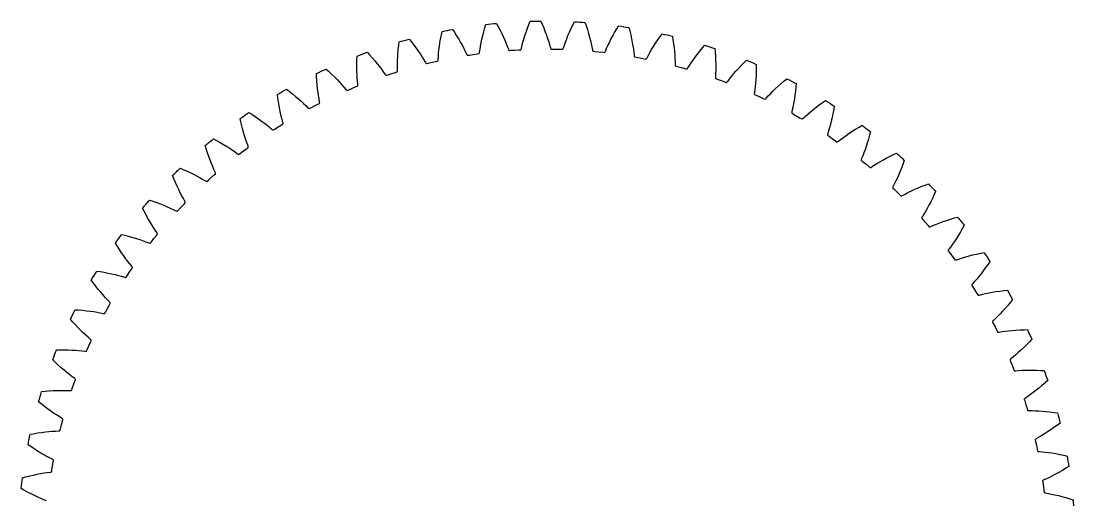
# Model space of a CAD drawing. Extents: x 12.3 to 98, y 54.1 to 139.9.
# Drawn here: x 12.5 to 97.9, y 101 to 139.9 of the extents above; entities that cross this region are included whole.
import ezdxf

# ---------------------------------------------------------------- set-up
doc = ezdxf.new("R2010")
doc.units = 0
doc.layers.get('0').update_dxf_attribs({"linetype": 'CONTINUOUS'})

msp = doc.modelspace()

# ---------------------------------------------------------------- linework, layer by layer
at = {"color": 7}
for points in [[(47.532249, 139.247982), (47.684077, 139.018811), (47.865962, 138.732853), (48.033942, 138.456104), (48.18702, 138.191558), (48.325773, 137.939756), (48.45202, 137.698845), (48.565521, 137.470729), (48.669501, 137.250142), (48.69896, 137.197142), (48.727427, 137.162972), (48.741041, 137.152922), (48.754115, 137.147522), (48.766551, 137.146821), (48.897219, 137.167521), (49.213741, 137.215391), (49.53059, 137.261051), (49.661664, 137.279001), (49.673366, 137.283301), (49.684331, 137.292201), (49.69446, 137.305761), (49.711836, 137.346701), (49.724718, 137.405961), (49.760503, 137.647186), (49.803227, 137.898371), (49.854455, 138.16549), (49.914507, 138.446649), (49.984589, 138.744148), (50.065411, 139.057638), (50.156882, 139.383961), (50.235992, 139.647234)], [(51.091075, 139.737104), (51.223194, 139.496032), (51.380513, 139.195858), (51.524746, 138.906022), (51.65515, 138.629595), (51.772346, 138.367066), (51.877992, 138.116435), (51.972007, 137.879621), (52.057164, 137.651108), (52.082085, 137.595818), (52.107593, 137.559388), (52.120318, 137.548238), (52.132897, 137.541838), (52.14523, 137.540138), (52.277171, 137.549838), (52.596589, 137.571058), (52.916148, 137.590038), (53.048264, 137.596938), (53.060282, 137.600238), (53.071955, 137.608238), (53.083182, 137.620898), (53.103923, 137.660238), (53.121718, 137.718208), (53.177563, 137.955592), (53.241156, 138.202322), (53.314556, 138.464217), (53.397924, 138.739365), (53.492654, 139.029957), (53.599424, 139.335584), (53.71788, 139.653108), (53.818743, 139.908838)], [(54.678348, 139.926848), (54.789831, 139.675566), (54.92148, 139.363281), (55.040955, 139.062393), (55.147771, 138.776023), (55.242588, 138.504608), (55.32689, 138.246016), (55.40076, 138.002165), (55.466496, 137.767328), (55.486703, 137.710148), (55.509073, 137.671708), (55.520821, 137.659528), (55.532817, 137.652028), (55.544962, 137.649228), (55.677252, 137.647828), (55.997325, 137.642228), (56.317351, 137.634428), (56.449583, 137.630228), (56.461833, 137.632528), (56.474132, 137.639528), (56.486379, 137.651208), (56.510339, 137.688678), (56.532923, 137.744958), (56.608436, 137.976837), (56.692452, 138.21738), (56.78751, 138.472215), (56.893609, 138.739422), (57.012323, 139.021068), (57.144293, 139.316689), (57.288904, 139.623187), (57.410812, 139.86958)], [(58.268908, 139.81559), (58.358974, 139.555861), (58.46403, 139.233655), (58.557908, 138.923825), (58.640387, 138.629521), (58.71216, 138.351124), (58.774529, 138.086384), (58.827734, 137.837207), (58.873589, 137.597693), (58.888941, 137.539023), (58.908016, 137.498853), (58.918703, 137.485733), (58.930032, 137.477333), (58.941903, 137.473533), (59.073614, 137.461093), (59.392097, 137.428743), (59.710346, 137.394163), (59.841766, 137.378953), (59.854162, 137.380153), (59.867, 137.386053), (59.880181, 137.396663), (59.907192, 137.431993), (59.934406, 137.486183), (60.029057, 137.71093), (60.132906, 137.943599), (60.248955, 138.189586), (60.377041, 138.446977), (60.518906, 138.717701), (60.67515, 139.001243), (60.844901, 139.294566), (60.986999, 139.529893)], [(61.837569, 139.404292), (61.905585, 139.137938), (61.983311, 138.80807), (62.050934, 138.491471), (62.108497, 138.191298), (62.156722, 137.907871), (62.196719, 137.638842), (62.228887, 137.386088), (62.254539, 137.143575), (62.264928, 137.083835), (62.280575, 137.042205), (62.290125, 137.028235), (62.300707, 137.018835), (62.312221, 137.014035), (62.442428, 136.990615), (62.757087, 136.931735), (63.071327, 136.870655), (63.201013, 136.844505), (63.213467, 136.844685), (63.226755, 136.849485), (63.240778, 136.858985), (63.270651, 136.891935), (63.302304, 136.943655), (63.41543, 137.159694), (63.538384, 137.382858), (63.674609, 137.618271), (63.823784, 137.864041), (63.987806, 138.121945), (64.167228, 138.391417), (64.360928, 138.669507), (64.522219, 138.892119)], [(44.026832, 138.462876), (44.197304, 138.247214), (44.402479, 137.977479), (44.593028, 137.715757), (44.767706, 137.464948), (44.927042, 137.22564), (45.073006, 136.996137), (45.205197, 136.778318), (45.32727, 136.567206), (45.361061, 136.516856), (45.392287, 136.485186), (45.406694, 136.476286), (45.420172, 136.471986), (45.432623, 136.472328), (45.5611, 136.503888), (45.872507, 136.578078), (46.184424, 136.650088), (46.313536, 136.678948), (46.32484, 136.684148), (46.33502, 136.693948), (46.34398, 136.708298), (46.35787, 136.750548), (46.36575, 136.810678), (46.381224, 137.054051), (46.40278, 137.307931), (46.431476, 137.5784), (46.46779, 137.863597), (46.512732, 138.165917), (46.567038, 138.48507), (46.630882, 138.817903), (46.687685, 139.086872)], [(65.359296, 138.695785), (65.404786, 138.424673), (65.454636, 138.089458), (65.495526, 137.768312), (65.527766, 137.464375), (65.552106, 137.177907), (65.569446, 136.906474), (65.580356, 136.651914), (65.585656, 136.408105), (65.591056, 136.347705), (65.603166, 136.304915), (65.611566, 136.290195), (65.621366, 136.279975), (65.632436, 136.274275), (65.760227, 136.240035), (66.068856, 136.155025), (66.376882, 136.067865), (66.503925, 136.030955), (66.516355, 136.030091), (66.529995, 136.033791), (66.544765, 136.042091), (66.577295, 136.072421), (66.613165, 136.121321), (66.743971, 136.327137), (66.885167, 136.539229), (67.040614, 136.762418), (67.209831, 136.994844), (67.394858, 137.238118), (67.5962, 137.491632), (67.812491, 137.752538), (67.991844, 137.960872)], [(40.599378, 137.386985), (40.787298, 137.186343), (41.014325, 136.934723), (41.226106, 136.689863), (41.421158, 136.45455), (41.59996, 136.229414), (41.764616, 136.01293), (41.914571, 135.806937), (42.05388, 135.60678), (42.09177, 135.55943), (42.12554, 135.53049), (42.14064, 135.52289), (42.15443, 135.51979), (42.16681, 135.52119), (42.292196, 135.56339), (42.596302, 135.66338), (42.9011, 135.76124), (43.027345, 135.8008), (43.038175, 135.807), (43.047475, 135.81762), (43.055175, 135.83267), (43.065485, 135.87593), (43.068285, 135.93651), (43.063385, 136.180325), (43.063621, 136.435118), (43.069621, 136.70704), (43.081941, 136.994276), (43.101431, 137.299297), (43.128841, 137.621875), (43.164611, 137.958881), (43.198711, 138.231661)], [(68.809556, 137.695182), (68.832196, 137.421215), (68.853826, 137.083005), (68.867706, 136.759562), (68.874406, 136.453992), (68.874689, 136.166492), (68.869289, 135.894559), (68.858859, 135.63998), (68.843709, 135.396586), (68.843989, 135.335946), (68.852489, 135.292286), (68.859589, 135.276916), (68.868489, 135.265916), (68.879049, 135.259316), (69.003526, 135.214506), (69.30396, 135.103971), (69.603612, 134.991336), (69.72712, 134.943916), (69.73943, 134.942016), (69.75334, 134.944516), (69.76875, 134.951516), (69.8037, 134.979016), (69.84354, 135.024736), (69.991109, 135.218884), (70.149558, 135.418417), (70.323135, 135.627816), (70.511208, 135.845267), (70.715943, 136.072205), (70.937792, 136.307982), (71.175156, 136.549875), (71.371314, 136.742471)], [(37.274174, 136.028145), (37.478225, 135.843932), (37.72551, 135.612192), (37.957038, 135.385912), (38.171096, 135.167746), (38.36811, 134.958361), (38.550304, 134.756415), (38.71697, 134.563692), (38.87254, 134.375894), (38.914259, 134.331884), (38.950329, 134.305864), (38.966019, 134.299564), (38.980019, 134.297664), (38.992239, 134.300064), (39.113653, 134.352614), (39.408326, 134.477698), (39.703867, 134.600717), (39.826359, 134.650697), (39.836629, 134.657697), (39.845029, 134.669057), (39.851429, 134.684707), (39.858029, 134.728676), (39.855729, 134.789276), (39.830399, 135.031822), (39.809309, 135.285742), (39.792499, 135.557209), (39.780739, 135.844468), (39.774639, 136.15005), (39.774959, 136.47379), (39.782359, 136.812609), (39.793509, 137.087285)], [(72.163926, 136.409288), (72.163565, 136.134386), (72.156765, 135.795552), (72.143525, 135.472083), (72.124625, 135.167025), (72.100845, 134.880509), (72.072685, 134.609985), (72.040985, 134.357172), (72.005525, 134.115899), (72.000725, 134.055449), (72.005525, 134.011239), (72.011325, 133.995339), (72.019225, 133.983629), (72.029225, 133.976129), (72.149516, 133.921059), (72.439646, 133.785772), (72.728823, 133.648458), (72.847931, 133.590878), (72.860041, 133.587978), (72.874111, 133.589378), (72.890051, 133.595078), (72.927181, 133.619558), (72.970701, 133.661788), (73.133998, 133.842907), (73.308588, 134.028481), (73.499078, 134.222622), (73.704688, 134.423572), (73.927694, 134.632583), (74.168495, 134.848968), (74.425267, 135.07015), (74.636853, 135.245657)], [(34.07427, 134.395835), (34.293019, 134.229343), (34.558829, 134.019107), (34.808479, 133.812994), (35.040043, 133.613506), (35.253886, 133.42134), (35.452339, 133.235347), (35.634548, 133.057246), (35.805286, 132.883125), (35.850536, 132.842755), (35.888656, 132.819845), (35.904816, 132.814845), (35.918926, 132.814076), (35.930896, 132.817476), (36.047488, 132.879996), (36.33066, 133.029299), (36.614871, 133.176617), (36.73275, 133.236677), (36.74235, 133.244577), (36.74975, 133.256607), (36.75485, 133.272737), (36.75775, 133.317117), (36.75045, 133.377317), (36.70491, 133.616893), (36.66265, 133.868158), (36.62318, 134.137266), (36.58743, 134.422534), (36.55578, 134.726532), (36.52901, 135.049164), (36.50808, 135.387418), (36.49621, 135.662063)], [(75.398805, 134.847318), (75.375445, 134.573412), (75.340365, 134.236331), (75.300105, 133.915104), (75.255745, 133.612697), (75.208075, 133.329176), (75.157375, 133.061956), (75.104635, 132.812682), (75.049105, 132.575223), (75.039305, 132.515383), (75.040405, 132.470923), (75.044805, 132.454593), (75.051705, 132.442263), (75.061005, 132.433963), (75.176267, 132.369023), (75.454059, 132.209933), (75.730731, 132.048903), (75.844603, 131.981553), (75.856423, 131.977653), (75.870553, 131.97783), (75.886913, 131.98213), (75.925953, 132.00342), (75.972853, 132.04186), (76.150734, 132.208679), (76.34024, 132.378993), (76.546307, 132.556513), (76.76801, 132.739554), (77.007724, 132.929171), (77.265787, 133.124648), (77.540167, 133.323569), (77.765697, 133.480755)], [(31.022044, 132.501423), (31.253958, 132.353819), (31.536427, 132.166563), (31.802449, 131.982063), (32.049893, 131.802651), (32.279067, 131.629054), (32.492387, 131.460321), (32.688858, 131.298091), (32.873569, 131.138868), (32.922039, 131.102428), (32.961939, 131.082788), (32.978459, 131.079188), (32.992589, 131.079602), (33.004239, 131.084002), (33.11519, 131.156062), (33.384876, 131.328536), (33.655763, 131.49912), (33.768204, 131.56883), (33.777204, 131.57753), (33.783604, 131.590139), (33.787304, 131.606639), (33.786527, 131.651109), (33.774197, 131.710479), (33.708777, 131.945404), (33.645637, 132.192251), (33.583787, 132.457113), (33.524287, 132.73839), (33.467307, 133.038674), (33.413637, 133.357934), (33.364477, 133.693249), (33.329667, 133.965938)], [(78.491645, 133.020054), (78.445445, 132.749062), (78.382285, 132.4161), (78.315285, 132.099367), (78.245785, 131.801733), (78.174565, 131.523195), (78.101685, 131.261156), (78.028265, 131.017169), (77.953055, 130.785189), (77.938245, 130.726389), (77.935645, 130.681999), (77.938645, 130.665359), (77.944545, 130.652499), (77.953145, 130.643499), (78.062568, 130.569139), (78.326073, 130.387362), (78.5883, 130.203745), (78.696137, 130.127105), (78.707587, 130.122205), (78.721687, 130.121205), (78.738347, 130.124105), (78.779037, 130.142055), (78.828987, 130.176435), (79.020204, 130.327784), (79.223297, 130.481644), (79.443495, 130.641298), (79.679737, 130.805145), (79.934477, 130.974038), (80.207992, 131.147236), (80.498055, 131.322499), (80.735947, 131.460262)], [(28.139121, 130.358233), (28.382573, 130.230554), (28.679721, 130.067591), (28.960249, 129.905998), (29.221838, 129.747921), (29.464734, 129.59411), (29.691425, 129.443817), (29.900783, 129.298597), (30.098169, 129.155388), (30.149519, 129.123128), (30.190929, 129.106898), (30.207699, 129.104698), (30.221739, 129.106298), (30.232979, 129.111698), (30.337511, 129.192788), (30.591819, 129.387225), (30.847481, 129.579877), (30.953695, 129.658747), (30.961895, 129.668147), (30.967195, 129.681247), (30.969495, 129.698007), (30.964995, 129.742247), (30.947735, 129.800377), (30.862885, 130.029003), (30.779315, 130.269702), (30.695525, 130.52846), (30.612695, 130.803771), (30.530785, 131.098234), (30.450585, 131.411883), (30.373535, 131.741908), (30.316025, 132.010727)], [(81.420798, 130.940432), (81.352088, 130.674256), (81.261288, 130.347747), (81.168028, 130.037731), (81.073858, 129.746957), (80.979578, 129.475355), (80.885018, 129.220333), (80.791438, 128.983346), (80.697088, 128.758472), (80.677408, 128.701112), (80.671108, 128.657092), (80.672708, 128.640252), (80.677508, 128.626942), (80.685308, 128.617242), (80.788126, 128.533992), (81.035496, 128.330804), (81.281439, 128.125889), (81.382484, 128.040489), (81.393484, 128.034689), (81.407444, 128.032489), (81.424294, 128.033989), (81.466344, 128.048469), (81.519004, 128.078549), (81.722214, 128.213367), (81.93747, 128.349692), (82.170256, 128.490359), (82.41938, 128.633864), (82.687358, 128.780849), (82.974407, 128.930552), (83.278118, 129.080929), (83.526703, 129.198302)], [(25.445576, 127.981371), (25.698858, 127.87451), (26.0086, 127.736983), (26.301665, 127.599432), (26.575564, 127.463798), (26.830478, 127.330851), (27.068951, 127.200055), (27.289727, 127.072862), (27.498404, 126.946672), (27.552274, 126.918822), (27.594894, 126.906112), (27.611794, 126.905276), (27.625654, 126.908076), (27.636404, 126.914376), (27.733784, 127.003926), (27.97093, 127.218961), (28.209575, 127.432331), (28.308815, 127.519821), (28.316215, 127.529851), (28.320415, 127.543341), (28.32135, 127.560241), (28.31315, 127.603951), (28.29109, 127.660441), (28.187404, 127.881167), (28.083986, 128.114028), (27.978833, 128.364866), (27.873261, 128.63228), (27.767, 128.918856), (27.660836, 129.224695), (27.556439, 129.547115), (27.476639, 129.81018)], [(84.165654, 128.622988), (84.074904, 128.363497), (83.957098, 128.045731), (83.838219, 127.744606), (83.720051, 127.462731), (83.603373, 127.199972), (83.487809, 126.953757), (83.37473, 126.72543), (83.261892, 126.509241), (83.237482, 126.453731), (83.227482, 126.410401), (83.227708, 126.393481), (83.231308, 126.379821), (83.238308, 126.369491), (83.333798, 126.277931), (83.563299, 126.054755), (83.791232, 125.829978), (83.884772, 125.736428), (83.895242, 125.729728), (83.908972, 125.726428), (83.925892, 125.726555), (83.969002, 125.737465), (84.023992, 125.763035), (84.237771, 125.880376), (84.463679, 125.998211), (84.70742, 126.118907), (84.967679, 126.241062), (85.247017, 126.365107), (85.545585, 126.490266), (85.860814, 126.614701), (86.118349, 126.710861)], [(22.960345, 125.387481), (23.22168, 125.302192), (23.541843, 125.191066), (23.845391, 125.07852), (24.129679, 124.966281), (24.394824, 124.855131), (24.643406, 124.744749), (24.87405, 124.636476), (25.092555, 124.528191), (25.148565, 124.504951), (25.192095, 124.495851), (25.209005, 124.496432), (25.222585, 124.500332), (25.232765, 124.507532), (25.322315, 124.604922), (25.540636, 124.839046), (25.760589, 125.071637), (25.852159, 125.167117), (25.858659, 125.177727), (25.861759, 125.191527), (25.861277, 125.208447), (25.849467, 125.251317), (25.822757, 125.305757), (25.700965, 125.517031), (25.578424, 125.740422), (25.452651, 125.981581), (25.325072, 126.239225), (25.195204, 126.515904), (25.063819, 126.811786), (24.93281, 127.12434), (24.831277, 127.379805)], [(86.706918, 126.084099), (86.594776, 125.83311), (86.450793, 125.526316), (86.307134, 125.236197), (86.165794, 124.965198), (86.027538, 124.713123), (85.891776, 124.477442), (85.759988, 124.259378), (85.629455, 124.053389), (85.600485, 124.000119), (85.586885, 123.957779), (85.585685, 123.940899), (85.588185, 123.926979), (85.594285, 123.916099), (85.681775, 123.816869), (85.891796, 123.575271), (86.100121, 123.33221), (86.185511, 123.231159), (86.195411, 123.223559), (86.208811, 123.219059), (86.225681, 123.217759), (86.269551, 123.225059), (86.326491, 123.245939), (86.549339, 123.344979), (86.784315, 123.443499), (87.0373, 123.543379), (87.306868, 123.643329), (87.595607, 123.743565), (87.903601, 123.843305), (88.228137, 123.940925), (88.492816, 124.015195)], [(20.700962, 122.594721), (20.968518, 122.531601), (21.296858, 122.447661), (21.608758, 122.360911), (21.901441, 122.272851), (22.174958, 122.184282), (22.431904, 122.095082), (22.670799, 122.006492), (22.897599, 121.916872), (22.955359, 121.898402), (22.999499, 121.893002), (23.016299, 121.895002), (23.029499, 121.900002), (23.038999, 121.908002), (23.120079, 122.01254), (23.318043, 122.264111), (23.517762, 122.514291), (23.601022, 122.617103), (23.606622, 122.628223), (23.608522, 122.642233), (23.606622, 122.659053), (23.591262, 122.700793), (23.560092, 122.752813), (23.421048, 122.953155), (23.280245, 123.165508), (23.134733, 123.395298), (22.986042, 123.641362), (22.833478, 123.906204), (22.677795, 124.190054), (22.521091, 124.49055), (22.398538, 124.736622)], [(89.026873, 123.34138), (88.894123, 123.100656), (88.724973, 122.806986), (88.557542, 122.529904), (88.394021, 122.271683), (88.235156, 122.032062), (88.080149, 121.808567), (87.930577, 121.602296), (87.783265, 121.407953), (87.749945, 121.357293), (87.732855, 121.316233), (87.730255, 121.299513), (87.731555, 121.285443), (87.736655, 121.274093), (87.815535, 121.167885), (88.004603, 120.909561), (88.191859, 120.64992), (88.268489, 120.542078), (88.277689, 120.533678), (88.290669, 120.528078), (88.307379, 120.525378), (88.351709, 120.528978), (88.410189, 120.545018), (88.640543, 120.625068), (88.882938, 120.703578), (89.143393, 120.781938), (89.420379, 120.858978), (89.716493, 120.934698), (90.031753, 121.008308), (90.36332, 121.078428), (90.633284, 121.130288)], [(18.683143, 119.622685), (18.955043, 119.582175), (19.289255, 119.525995), (19.607322, 119.465645), (19.906346, 119.402385), (20.186315, 119.337005), (20.449823, 119.269625), (20.695294, 119.201335), (20.928797, 119.131006), (20.987897, 119.117436), (21.032337, 119.115736), (21.048917, 119.119136), (21.061657, 119.125236), (21.070457, 119.134036), (21.142507, 119.244992), (21.318726, 119.512246), (21.49681, 119.778261), (21.57118, 119.887679), (21.57588, 119.899229), (21.57659, 119.913349), (21.57329, 119.929949), (21.55449, 119.970259), (21.51907, 120.019479), (21.363749, 120.207483), (21.20567, 120.40731), (21.04144, 120.624117), (20.872681, 120.856876), (20.69849, 121.108023), (20.519602, 121.377851), (20.338303, 121.66418), (20.195589, 121.899134)], [(91.109087, 120.414148), (90.956658, 120.185376), (90.763528, 119.90689), (90.573498, 119.64479), (90.388943, 119.401158), (90.210585, 119.17567), (90.03742, 118.965931), (89.871111, 118.772899), (89.708054, 118.591563), (89.670604, 118.543863), (89.650134, 118.504383), (89.646134, 118.487933), (89.646253, 118.473803), (89.650453, 118.462063), (89.720173, 118.349627), (89.886962, 118.076388), (90.051835, 117.801988), (90.119175, 117.688112), (90.127675, 117.679012), (90.140145, 117.672312), (90.156565, 117.668212), (90.201035, 117.668057), (90.260655, 117.679147), (90.496899, 117.739637), (90.745014, 117.797587), (91.011113, 117.853877), (91.293574, 117.907467), (91.594985, 117.958147), (91.915298, 118.005117), (92.25157, 118.047247), (92.524928, 118.076337)], [(16.921058, 116.492192), (17.195393, 116.474572), (17.533134, 116.446562), (17.855135, 116.413042), (18.158404, 116.375032), (18.442861, 116.333312), (18.711084, 116.288222), (18.961409, 116.240712), (19.199978, 116.190172), (19.260008, 116.181572), (19.304438, 116.183572), (19.320678, 116.188372), (19.332858, 116.195572), (19.340958, 116.205072), (19.403468, 116.321668), (19.556706, 116.602731), (19.711906, 116.882715), (19.776856, 116.997972), (19.780556, 117.009872), (19.780083, 117.023992), (19.775383, 117.040252), (19.753283, 117.078842), (19.713873, 117.124932), (19.543365, 117.299281), (19.369119, 117.485179), (19.187323, 117.687483), (18.999679, 117.905305), (18.805084, 118.140995), (18.604244, 118.394907), (18.399622, 118.665061), (18.237747, 118.88725)], [(92.939137, 117.322895), (92.7681, 117.10768), (92.552344, 116.846331), (92.341048, 116.601052), (92.136753, 116.373717), (91.940153, 116.163945), (91.750045, 115.969432), (91.568168, 115.790993), (91.390509, 115.623938), (91.349199, 115.579538), (91.325499, 115.541908), (91.320199, 115.525858), (91.319099, 115.511768), (91.322299, 115.499728), (91.382369, 115.381852), (91.525709, 115.095615), (91.667042, 114.808382), (91.724622, 114.68927), (91.732322, 114.67947), (91.744192, 114.67177), (91.760211, 114.66637), (91.804511, 114.66247), (91.864851, 114.66857), (92.105328, 114.70908), (92.357423, 114.74607), (92.627298, 114.77989), (92.913253, 114.80966), (93.217849, 114.83494), (93.54097, 114.85495), (93.879588, 114.86879), (94.154422, 114.87489)], [(15.427067, 113.225277), (15.701916, 113.230677), (16.040816, 113.231024), (16.364492, 113.224524), (16.669879, 113.212024), (16.956829, 113.194254), (17.227884, 113.171764), (17.481306, 113.145364), (17.723269, 113.114964), (17.783809, 113.111464), (17.827909, 113.117164), (17.843689, 113.123264), (17.855229, 113.131464), (17.862529, 113.141594), (17.915069, 113.263012), (18.044251, 113.555912), (18.175478, 113.8479), (18.230558, 113.968188), (18.233258, 113.980358), (18.231558, 113.994398), (18.225558, 114.010208), (18.200308, 114.046818), (18.157178, 114.089448), (17.972679, 114.248917), (17.783489, 114.419583), (17.585402, 114.605965), (17.380189, 114.807321), (17.166554, 115.025902), (16.945174, 115.262118), (16.718663, 115.514202), (16.538763, 115.722065)], [(94.504131, 114.08943), (94.315685, 113.889282), (94.078817, 113.646904), (93.847738, 113.420166), (93.625137, 113.210723), (93.411672, 113.018137), (93.205954, 112.840214), (93.009783, 112.677621), (92.818768, 112.526017), (92.773888, 112.485237), (92.747128, 112.449717), (92.740428, 112.434167), (92.738228, 112.420217), (92.740428, 112.407947), (92.790418, 112.285458), (92.909304, 111.988231), (93.026107, 111.690178), (93.073517, 111.566667), (93.080317, 111.556247), (93.091507, 111.547647), (93.107017, 111.540847), (93.150837, 111.533247), (93.211467, 111.534237), (93.45449, 111.554477), (93.708796, 111.570237), (93.980555, 111.581357), (94.267998, 111.587057), (94.573641, 111.58676), (94.897302, 111.57966), (95.235891, 111.56512), (95.510273, 111.54822)], [(14.211737, 109.844877), (14.485171, 109.873257), (14.822854, 109.901957), (15.145935, 109.922607), (15.451297, 109.935697), (15.738728, 109.941997), (16.010715, 109.942266), (16.265457, 109.937166), (16.509115, 109.927116), (16.569735, 109.928616), (16.613205, 109.938016), (16.628415, 109.945416), (16.639225, 109.954516), (16.645625, 109.965216), (16.687815, 110.090604), (16.792034, 110.393287), (16.898369, 110.695232), (16.943189, 110.819706), (16.944789, 110.832056), (16.941989, 110.845906), (16.934689, 110.861166), (16.906459, 110.895526), (16.859909, 110.934396), (16.662714, 111.077868), (16.459906, 111.232104), (16.246918, 111.401257), (16.025575, 111.584735), (15.794399, 111.784672), (15.554028, 112.001535), (15.307217, 112.233781), (15.110556, 112.425863)], [(95.79303, 110.736252), (95.588497, 110.552574), (95.332178, 110.330867), (95.082936, 110.12426), (94.843591, 109.934179), (94.61476, 109.760132), (94.394875, 109.600046), (94.185786, 109.454438), (93.982756, 109.31935), (93.934626, 109.28246), (93.904986, 109.24931), (93.896986, 109.23437), (93.893586, 109.22065), (93.894686, 109.20825), (93.934256, 109.082008), (94.027856, 108.775874), (94.119306, 108.469094), (94.156206, 108.342048), (94.162106, 108.331098), (94.172526, 108.321598), (94.187416, 108.313598), (94.230456, 108.302388), (94.290956, 108.298288), (94.534822, 108.298126), (94.789554, 108.292526), (95.06129, 108.280866), (95.348205, 108.262536), (95.652751, 108.236666), (95.974684, 108.202506), (96.310869, 108.159686), (96.582874, 108.119886)], [(13.283581, 106.374584), (13.553681, 106.425742), (13.887777, 106.482602), (14.207997, 106.530212), (14.511192, 106.568813), (14.797087, 106.599147), (15.068098, 106.622173), (15.322374, 106.638407), (15.566018, 106.648781), (15.626298, 106.655401), (15.668828, 106.668403), (15.683368, 106.677063), (15.693378, 106.687033), (15.698878, 106.698225), (15.730428, 106.826704), (15.808948, 107.137044), (15.889648, 107.446829), (15.923888, 107.574618), (15.924491, 107.587058), (15.920491, 107.600618), (15.911891, 107.615208), (15.880881, 107.647088), (15.831251, 107.681928), (15.622741, 107.808395), (15.407739, 107.945119), (15.181343, 108.095857), (14.945424, 108.26017), (14.698328, 108.440062), (14.440653, 108.63605), (14.175275, 108.846829), (13.963231, 109.021781)], [(96.796696, 107.287105), (96.577511, 107.121186), (96.303538, 106.921706), (96.037882, 106.73668), (95.78347, 106.567293), (95.540878, 106.413004), (95.308368, 106.271879), (95.087829, 106.144277), (94.874206, 106.026653), (94.823157, 105.993924), (94.790847, 105.963368), (94.781647, 105.94915), (94.777147, 105.935764), (94.777228, 105.923309), (94.806088, 105.794198), (94.873737, 105.481307), (94.939197, 105.167949), (94.965337, 105.038261), (94.970337, 105.02685), (94.979937, 105.016467), (94.994097, 105.007207), (95.036047, 104.992436), (95.095997, 104.983296), (95.338994, 104.962728), (95.592367, 104.93586), (95.862175, 104.901506), (96.14655, 104.859227), (96.447863, 104.807963), (96.765808, 104.746985), (97.097231, 104.676185), (97.364952, 104.613762)], [(12.649145, 102.838795), (12.914017, 102.912374), (13.242184, 102.99699), (13.557298, 103.071228), (13.856199, 103.135064), (14.138553, 103.189214), (14.406686, 103.234837), (14.658712, 103.272291), (14.900634, 103.303016), (14.960144, 103.314654), (15.001434, 103.331169), (15.015194, 103.341009), (15.024294, 103.351785), (15.028794, 103.363395), (15.049484, 103.494065), (15.101764, 103.809888), (15.156254, 104.125339), (15.179684, 104.255544), (15.179244, 104.267992), (15.174144, 104.281176), (15.164344, 104.294998), (15.130784, 104.324174), (15.078404, 104.354737), (14.860044, 104.463313), (14.634354, 104.581567), (14.396139, 104.712832), (14.147298, 104.856827), (13.886017, 105.015412), (13.612846, 105.189151), (13.33076, 105.376985), (13.104819, 105.533579)], [(97.508339, 103.76601), (97.276038, 103.619014), (96.986335, 103.443158), (96.706128, 103.28101), (96.438434, 103.133506), (96.183781, 103.000058), (95.940278, 102.878883), (95.709835, 102.770184), (95.487119, 102.670847), (95.433509, 102.642504), (95.398749, 102.614759), (95.388419, 102.601358), (95.382819, 102.588399), (95.381858, 102.575981), (95.399818, 102.444908), (95.441048, 102.127453), (95.480058, 101.809717), (95.495258, 101.678296), (95.499258, 101.666507), (95.507958, 101.655358), (95.521298, 101.644948), (95.561858, 101.626718), (95.620838, 101.612598), (95.861261, 101.571769), (96.111497, 101.523794), (96.377485, 101.466983), (96.657324, 101.401056), (96.953291, 101.324759), (97.265019, 101.23739), (97.589355, 101.139105), (97.850913, 101.054498)], [(14.606691, 100.976219), (14.38001, 101.066142), (14.145217, 101.165096), (13.896854, 101.275968), (13.636837, 101.398636), (13.363201, 101.5348), (13.07645, 101.685072), (12.779636, 101.848642), (12.541384, 101.985781)]]:
    msp.add_lwpolyline(points, dxfattribs=at)
for points in [[(46.687685, 139.086872), (46.968661, 139.143396), (47.250197, 139.197102), (47.532249, 139.247982)], [(50.235992, 139.647234), (50.520712, 139.680047), (50.805754, 139.710005), (51.091075, 139.737104)], [(53.818743, 139.908838), (54.105211, 139.917713), (54.39176, 139.923717), (54.678348, 139.926848)], [(57.410812, 139.86958), (57.697017, 139.854451), (57.983064, 139.836453), (58.268908, 139.81559)], [(60.986999, 139.529893), (61.270935, 139.490869), (61.554472, 139.449), (61.837569, 139.404292)], [(43.198711, 138.231661), (43.473972, 138.311498), (43.750026, 138.388573), (44.026832, 138.462876)], [(64.522219, 138.892119), (64.801894, 138.829473), (65.080933, 138.764025), (65.359296, 138.695785)], [(67.991844, 137.960872), (68.265296, 137.875043), (68.53788, 137.786475), (68.809556, 137.695182)], [(39.793509, 137.087285), (40.061124, 137.189875), (40.32976, 137.28978), (40.599378, 137.386985)], [(71.371314, 136.742471), (71.636624, 136.634061), (71.900842, 136.522994), (72.163926, 136.409288)], [(36.49621, 135.662063), (36.754302, 135.786687), (37.013636, 135.90872), (37.274174, 136.028145)], [(74.636853, 135.245657), (74.892161, 135.115427), (75.146158, 134.98264), (75.398805, 134.847318)], [(33.329667, 133.965938), (33.576426, 134.111721), (33.824639, 134.255027), (34.07427, 134.395835)], [(77.765697, 133.480755), (78.009213, 133.329617), (78.251207, 133.176043), (78.491645, 133.020054)], [(30.316025, 132.010727), (30.54972, 132.176647), (30.785071, 132.340221), (31.022044, 132.501423)], [(80.735947, 131.460262), (80.965962, 131.289277), (81.194257, 131.115992), (81.420798, 130.940432)], [(27.476639, 129.81018), (27.69563, 129.995073), (27.916468, 130.177767), (28.139121, 130.358233)], [(83.526703, 129.198302), (83.741604, 129.008671), (83.954598, 128.81689), (84.165654, 128.622988)], [(24.831277, 127.379805), (25.034028, 127.582374), (25.238805, 127.782906), (25.445576, 127.981371)], [(86.118349, 126.710861), (86.316628, 126.503912), (86.512827, 126.294981), (86.706918, 126.084099)], [(22.398538, 124.736622), (22.583628, 124.955447), (22.770906, 125.172411), (22.960345, 125.387481)], [(88.492816, 124.015195), (88.673082, 123.79238), (88.85111, 123.567764), (89.026873, 123.34138)], [(20.195589, 121.899134), (20.361718, 122.132679), (20.530185, 122.364553), (20.700962, 122.594721)], [(90.633284, 121.130288), (90.794273, 120.89317), (90.952882, 120.654445), (91.109087, 120.414148)], [(18.237747, 118.88725), (18.383752, 119.133877), (18.532224, 119.379034), (18.683143, 119.622685)], [(92.524928, 118.076337), (92.665512, 117.82658), (92.803588, 117.57542), (92.939137, 117.322895)], [(16.538763, 115.722065), (16.663618, 115.980045), (16.791056, 116.236767), (16.921058, 116.492192)], [(94.154422, 114.87489), (94.273613, 114.614245), (94.390188, 114.352412), (94.504131, 114.08943)], [(15.110556, 112.425863), (15.213386, 112.693385), (15.318895, 112.95987), (15.427067, 113.225277)], [(95.510273, 111.54822), (95.607236, 111.278516), (95.701493, 111.007846), (95.79303, 110.736252)], [(13.963231, 109.021781), (14.043314, 109.29697), (14.126154, 109.571349), (14.211737, 109.844877)], [(96.582874, 108.119886), (96.656928, 107.843014), (96.728206, 107.565406), (96.796696, 107.287105)], [(13.104819, 105.533579), (13.161595, 105.814504), (13.221185, 106.094853), (13.283581, 106.374584)], [(97.364952, 104.613762), (97.415578, 104.331664), (97.463377, 104.049066), (97.508339, 103.76601)], [(12.541384, 101.985781), (12.574453, 102.270472), (12.610376, 102.554824), (12.649145, 102.838795)], [(97.850913, 101.054498), (97.877758, 100.769153), (97.901742, 100.483546), (97.922863, 100.19772)]]:
    msp.add_open_spline(points, degree=3, dxfattribs=at)

doc.saveas('drawing.dxf')
